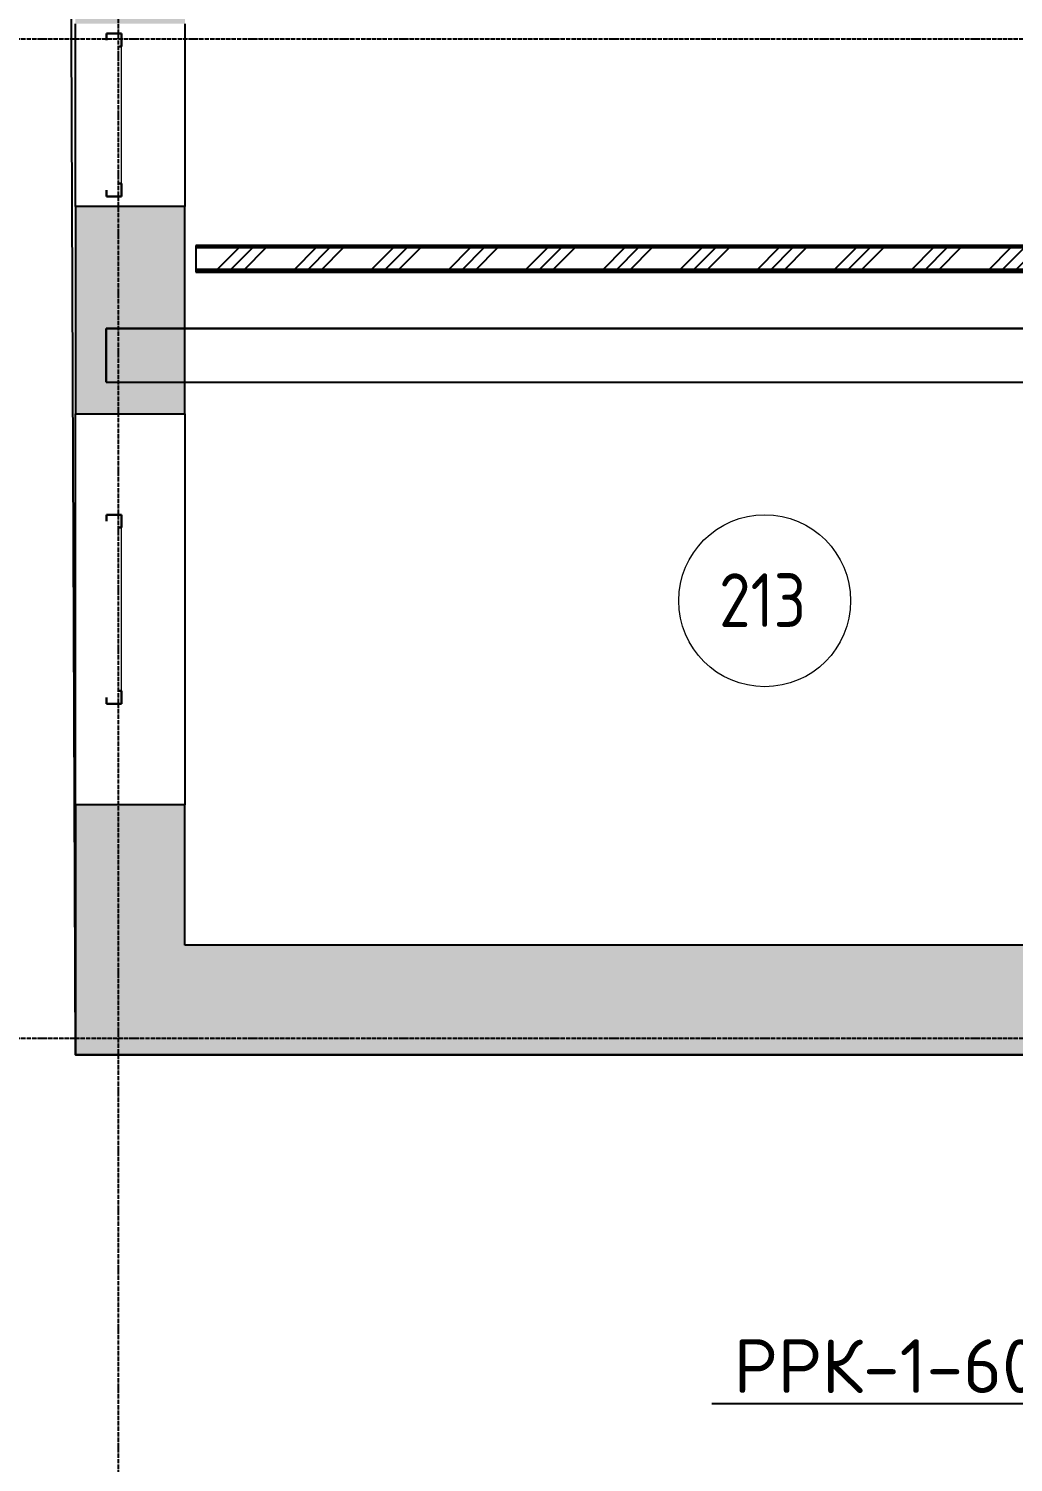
# Model space of a CAD drawing. Header units: millimetres. Extents: x -33838 to 476301, y -41806 to 120107.
# Drawn here: x 101781 to 106364, y 6783 to 13455 of the extents above; entities that cross this region are included whole.
import ezdxf
from ezdxf import colors
from ezdxf.entities.mleader import LeaderData, LeaderLine
from ezdxf.math import Vec2, Vec3

# ---------------------------------------------------------------- set-up
doc = ezdxf.new("R2010")
doc.units = ezdxf.units.MM
for name, pattern in [('ADSK_Линия сетки', [25, 20, -2.5, 0, -2.5]), ('ADSK_Сверху', [4.5, 3, -1.5]), ('ADSK_Снесено', [4.5, 3, -1.5])]:
    doc.linetypes.add(name, pattern=pattern)
for name, color, linetype, lineweight, true_color in [('_ Окна', 5, 'Continuous', 30, 0x0000ff), ('Стены внутренние', 5, 'Continuous', 18, 0x0000ff), ('Стены наружные', 1, 'ADSK_Снесено', 18, 0xff0000), ('Стены штриховка', 5, 'Continuous', 18, 0x0000ff)]:
    doc.layers.add(name, color=color, linetype=linetype, lineweight=lineweight, true_color=true_color)
for name, color, linetype, lineweight in [('Каркас', 7, 'Continuous', 18), ('Марки помещений', 7, 'Continuous', 20), ('Окна', 251, 'Continuous', 18)]:
    doc.layers.add(name, color=color, linetype=linetype, lineweight=lineweight)
doc.styles.add('GOST Common_1', font='GOST Common_0.ttf', dxfattribs={"width": 0.9, "height": 200})
doc.styles.add('ISOCPEUR', font='isocpeur.ttf', dxfattribs={"height": 250})

# ---------------------------------------------------------------- blocks, each defined once
blk = doc.blocks.new('Витраж-тент со смещением вовне - 60мм 30 сдвиг-1466942-02 План 2-го этажа маркировочный')
at = {"layer": '_ Окна', "color": 161, "linetype": 'ADSK_Сверху', "true_color": 0xaaaaff}
for p, q in [((-440, 25), (-440, -45)), ((-440, 25), (-410, 25)), ((-440, -45), (-440, 25)), ((440, 25), (410, 25)), ((440, -45), (440, 25)), ((440, -45), (440, 25)), ((-380, -45), (-440, -45)), ((-380, -35), (-380, -45)), ((380, -35), (380, -45)), ((380, -45), (440, -45))]:
    blk.add_line(p, q, dxfattribs=at)
at = {"layer": 'Окна', "color": 161, "linetype": 'ADSK_Сверху', "true_color": 0xaaaaff}
blk.add_line((-380, -45), (380, -45), dxfattribs=at)
blk = doc.blocks.new('Витраж-тент со смещением вовне - 60мм 30 сдвиг-1466941-02 План 2-го этажа маркировочный')
at = {"layer": '_ Окна', "color": 161, "linetype": 'ADSK_Сверху', "true_color": 0xaaaaff}
for p, q in [((-379, 25), (-379, -45)), ((-379, 25), (-349, 25)), ((-379, -45), (-379, 25)), ((379, 25), (349, 25)), ((379, -45), (379, 25)), ((379, -45), (379, 25)), ((-319, -45), (-379, -45)), ((-319, -35), (-319, -45)), ((319, -35), (319, -45)), ((319, -45), (379, -45))]:
    blk.add_line(p, q, dxfattribs=at)
at = {"layer": 'Окна', "color": 161, "linetype": 'ADSK_Сверху', "true_color": 0xaaaaff}
blk.add_line((-319, -45), (319, -45), dxfattribs=at)
blk = doc.blocks.new('ADSK_Марка_Помещение_ОдноЗначение - Номер-247393-02 План 2-го этажа маркировочный')
at = {"layer": 'Марки помещений'}
blk.add_circle((0, 0), 4, dxfattribs=at)

msp = doc.modelspace()

# ---------------------------------------------------------------- hatches: boundary and pattern name
at = {"layer": 'Стены внутренние', "lineweight": 25, "true_color": 0x636466}
h = msp.add_hatch(dxfattribs=at)
h.set_pattern_fill('FP_1', color=251, style=0, pattern_type=2)
h.set_pattern_definition([(45, (108139.4, 150), (-179.605, 179.605), []), (45, (108202.9, 150), (0, 359.2102), []), (45, (108075.9, 150), (0, 359.2102), [])])
h.paths.add_polyline_path([(107916.19753, 12334.01608), (107991.63248, 12334.01608), (107991.63248, 12434.01608), (102558.59442, 12434.01608), (102558.59442, 12334.01608), (107598.53238, 12334.01608)])
at = {"layer": 'Стены наружные', "linetype": 'Continuous', "lineweight": 25, "true_color": 0x636466}
h = msp.add_hatch(color=251, dxfattribs=at)
h.paths.add_polyline_path([(102338.14425, 9189.25245), (102508.3575, 9189.25245), (102508.3575, 9842.88193), (101998.3575, 9842.88193), (101998.3575, 9189.25245)])
h.paths.add_polyline_path([(102338.14425, 11662.88193), (102508.3575, 11662.88193), (102508.3575, 12627.52613), (101998.3575, 12627.52613), (101998.3575, 11662.88193)])
h.paths.add_polyline_path([(102508.3575, 13477.52613), (102508.3575, 14468.68555), (101998.3575, 14468.68555), (101998.3575, 13477.52613), (102348.37731, 13477.52613)])
h.paths.add_polyline_path([(101998.3575, 15318.68555), (102508.3575, 15318.68555), (102508.3575, 16326.39158), (101998.3575, 16326.39158), (101998.3575, 16211.631)])
h.paths.add_polyline_path([(101998.3575, 17176.39158), (102508.3575, 17176.39158), (102508.3575, 18170.82654), (101998.3575, 18170.82654)])
h.paths.add_polyline_path([(101998.3575, 19990.82654), (102508.3575, 19990.82654), (102508.3575, 21135.08267), (101998.3575, 21135.08267), (101998.3575, 20939.1199)])
msp.add_hatch(color=251, dxfattribs=at).paths.add_polyline_path([(106963.20208, 8679.25245), (108910.19304, 8679.25245), (108910.19304, 9189.25245), (101998.3575, 9189.25245), (101998.3575, 8679.25245), (104421.88087, 8679.25245)])

# ---------------------------------------------------------------- linework, layer by layer
at = {"linetype": 'ADSK_Линия сетки', "lineweight": 25}
for p, q in [((102199.30993, -3863.55169), (102199.30993, 44571.85247)), ((97053.17482, 13406.78828), (165281.11784, 13406.78828)), ((97053.17482, 8756.78828), (165281.11784, 8756.78828))]:
    msp.add_line(p, q, dxfattribs=at)
at = {"color": 251, "lineweight": 25, "true_color": 0x636466}
msp.add_lwpolyline([(108429.89827, 8679.25245), (101998.3575, 8679.25245), (101860.64834, 43878.86858), (112082.89859, 43878.86858), (112082.89859, 21068.63165), (111469.49439, 21068.63165), (111521.03284, 13231.21845)], dxfattribs=at)
at = {"layer": 'Каркас', "color": 251, "linetype": 'ADSK_Сверху', "lineweight": 25, "true_color": 0x636466}
for p, q in [((102142.11399, 12059.86915), (102142.11399, 11809.86915)), ((102142.11399, 11809.86915), (102142.11399, 12059.86915)), ((108511.6844, 12059.86915), (102142.11399, 12059.86915)), ((102142.11399, 12059.86915), (108511.6844, 12059.86915)), ((102142.11399, 11809.86915), (108511.6844, 11809.86915)), ((102142.11399, 11809.86915), (108511.6844, 11809.86915))]:
    msp.add_line(p, q, dxfattribs=at)
at = {"layer": 'Стены внутренние', "color": 251, "lineweight": 25, "true_color": 0x636466}
for p, q in [((107997.59694, 12446.01608), (102558.59442, 12446.01608)), ((102558.59442, 12446.01608), (102558.59442, 12322.01608)), ((102558.59442, 12322.01608), (107979.63248, 12322.01608))]:
    msp.add_line(p, q, dxfattribs=at)
at = {"layer": 'Стены наружные', "color": 251, "linetype": 'Continuous', "lineweight": 25, "true_color": 0x636466}
for p, q in [((101998.3575, 12627.52613), (101998.3575, 13477.52613)), ((102508.3575, 13477.52613), (102508.3575, 12627.52613)), ((101998.3575, 12627.52613), (101998.3575, 11662.88193)), ((102508.3575, 12627.52613), (101998.3575, 12627.52613)), ((102508.3575, 11662.88193), (102508.3575, 12627.52613)), ((101998.3575, 11662.88193), (102508.3575, 11662.88193)), ((101998.3575, 9842.88193), (101998.3575, 11662.88193)), ((102508.3575, 11662.88193), (102508.3575, 9842.88193)), ((101998.3575, 9842.88193), (101998.3575, 8679.25245)), ((102508.3575, 9842.88193), (101998.3575, 9842.88193)), ((102508.3575, 9189.25245), (102508.3575, 9842.88193)), ((107324.63248, 9189.25245), (102508.3575, 9189.25245)), ((101998.3575, 8679.25245), (108400.19304, 8679.25245))]:
    msp.add_line(p, q, dxfattribs=at)
at = {"layer": 'Стены штриховка', "color": 251, "lineweight": 25, "true_color": 0x636466}
for p, q in [((108528.91173, 12444.01608), (102558.59442, 12444.01608)), ((108528.86632, 12434.01608), (102558.59442, 12434.01608)), ((107991.63248, 12334.01608), (102558.59442, 12334.01608)), ((107979.63248, 12324.01608), (102558.59442, 12324.01608))]:
    msp.add_line(p, q, dxfattribs=at)

# ---------------------------------------------------------------- block references
at = {"layer": '_ Окна', "color": 251, "linetype": 'ADSK_Сверху', "lineweight": 25, "true_color": 0x636466, "rotation": 89.99999999999993}
for name, p in [('Витраж-тент со смещением вовне - 60мм 30 сдвиг-1466941-02 План 2-го этажа маркировочный', (102168.3575, 13052.52613)), ('Витраж-тент со смещением вовне - 60мм 30 сдвиг-1466942-02 План 2-го этажа маркировочный', (102168.3575, 10752.88193))]:
    msp.add_blockref(name, p, dxfattribs=at)
at = {"layer": 'Марки помещений', "color": 251, "lineweight": 25, "true_color": 0x636466, "xscale": 99.99999999999993, "yscale": 99.99999999999993, "zscale": 99.99999999999993}
msp.add_blockref('ADSK_Марка_Помещение_ОдноЗначение - Номер-247393-02 План 2-го этажа маркировочный', (105206.81, 10792.47775), dxfattribs=at)

# ---------------------------------------------------------------- texts
at = {"layer": 'Марки помещений', "color": 251, "lineweight": 25, "true_color": 0x636466, "insert": (104994.40274, 10920.20282), "char_height": 250, "width": 526.7086875, "attachment_point": 1, "style": 'GOST Common_1'}
msp.add_mtext('213', dxfattribs=at)

# ---------------------------------------------------------------- leaders
ml = msp.add_multileader_mtext('Standard')
ml.set_content('РРК-1-60 600х600\\Pl 9000', color=256, style='ISOCPEUR')
ml.set_leader_properties()
ml.build(insert=Vec2(0, 0))
ml.multileader.update_dxf_attribs({"text_left_attachment_type": 6, "text_right_attachment_type": 6, "dogleg_length": 0.36, "arrow_head_size": 0.18})
ctx = ml.context
ctx.base_point, ctx.char_height, ctx.arrow_head_size, ctx.landing_gap_size, ctx.plane_origin = Vec3(105078.21554, 7055.88805), 250, 0.18, 0.09, Vec3(109864.85213, 8817.83569)
ctx.left_attachment, ctx.right_attachment, ctx.text_align_type = 6, 6, 2
notes = []
notes.append((ctx, [(1, (1, 1, 0), (107828.75554, 7055.88805), (-1, 0), 0.36, [(0, [(109358.98534, 7878.76731)], 0, [])])]))
ctx.mtext.insert, ctx.mtext.alignment, ctx.mtext.flow_direction = Vec3(107828.30554, 7355.88805), 3, 5
for ctx, leaders in notes:
    for number, flags, end, landing, length, lines in leaders:
        leader = LeaderData()
        leader.index, (leader.has_last_leader_line, leader.has_dogleg_vector, leader.attachment_direction) = number, flags
        leader.last_leader_point, leader.dogleg_vector, leader.dogleg_length = Vec3(end), Vec3(landing), length
        for number, points, colour, breaks in lines:
            line = LeaderLine()
            line.index, line.vertices, line.color, line.breaks = number, Vec3.list(points), colors.encode_raw_color(colour), breaks
            leader.lines.append(line)
        ctx.leaders.append(leader)

doc.saveas('drawing.dxf')
